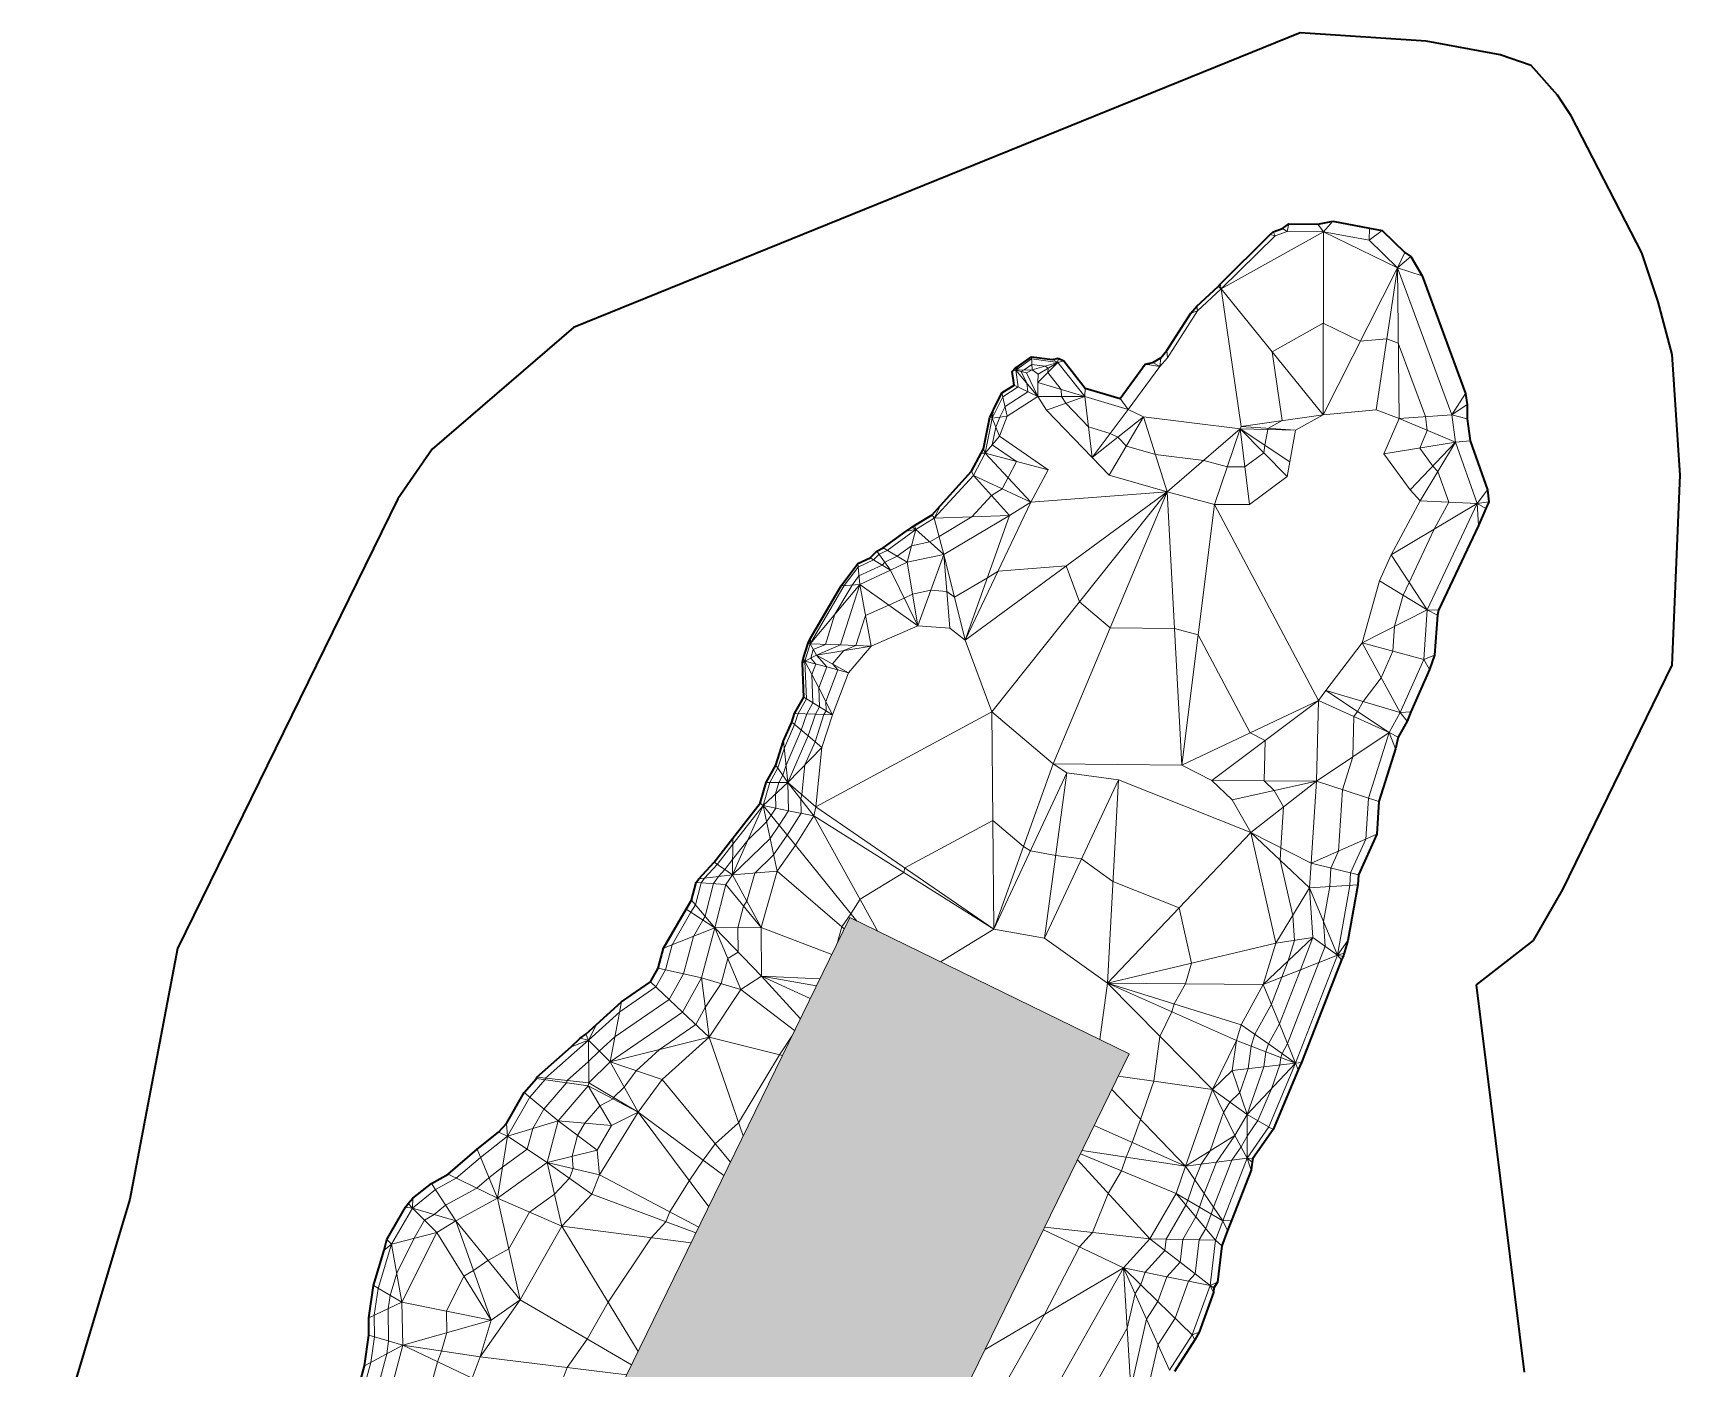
# Model space of a CAD drawing. Header units: millimetres. Extents: x -340184 to 563611, y -309449 to 515683.
# Drawn here: x 58805 to 252300, y 358822 to 515683 of the extents above; entities that cross this region are included whole.
import ezdxf

# ---------------------------------------------------------------- set-up
doc = ezdxf.new("R2010")
doc.units = ezdxf.units.MM
for name, color, linetype, lineweight in [('A-DETL-GENF', 92, 'Continuous', 9), ('A-DETL-THIN', 151, 'Continuous', 9), ('C-TOPO', 7, 'Continuous', 9), ('C-TOPO-FOLD', 70, 'Continuous', 9), ('C-TOPO-MAJR', 7, 'Continuous', 35), ('C-TOPO-MINR', 7, 'Continuous', 9)]:
    doc.layers.add(name, color=color, linetype=linetype, lineweight=lineweight)

msp = doc.modelspace()

# ---------------------------------------------------------------- hatches: boundary and pattern name
at = {"layer": 'A-DETL-GENF'}
msp.add_hatch(color=8, dxfattribs=at).paths.add_polyline_path([(139376, 296870), (187593, 395728), (154758, 411743), (106541, 312885), (128188, 302327)])

# ---------------------------------------------------------------- linework, layer by layer
at = {"layer": 'A-DETL-THIN'}
for p, q in [((154758, 411743), (106541, 312885)), ((187593, 395728), (154758, 411743)), ((139376, 296870), (187593, 395728))]:
    msp.add_line(p, q, dxfattribs=at)
at = {"layer": 'C-TOPO', "lineweight": 35}
for p, q in [((207681, 515683), (122289, 481083)), ((222481, 514714), (207681, 515683)), ((231167, 513125), (222481, 514714)), ((234800, 511847), (231167, 513125)), ((237904, 508382), (234800, 511847)), ((239514, 505932), (237904, 508382)), ((247823, 489862), (239514, 505932)), ((209760, 493223), (211517, 493555)), ((211517, 493555), (215814, 492751)), ((198263, 486179), (204165, 491990)), ((204165, 491990), (204490, 492312)), ((204490, 492312), (205611, 492721)), ((205611, 492721), (206338, 493239)), ((206338, 493239), (209760, 493223)), ((215814, 492751), (217296, 492463)), ((217296, 492463), (219951, 489879)), ((219951, 489879), (220676, 489436)), ((249719, 484079), (247823, 489862)), ((220676, 489436), (222002, 487140)), ((195515, 483580), (198030, 485899)), ((198030, 485899), (198263, 486179)), ((222002, 487140), (227110, 473317)), ((251375, 477886), (249719, 484079)), ((192022, 478358), (194838, 482763)), ((194838, 482763), (195515, 483580)), ((122289, 481083), (105687, 466766)), ((191297, 477521), (192022, 478358)), ((173859, 475899), (174239, 476352)), ((174239, 476352), (174626, 476588)), ((174626, 476588), (176111, 477635)), ((176111, 477635), (178587, 477309)), ((178587, 477309), (179259, 477471)), ((179259, 477471), (179905, 477150)), ((179905, 477150), (182434, 473952)), ((186515, 472733), (189476, 476757)), ((189476, 476757), (190372, 476959)), ((190372, 476959), (191297, 477521)), ((252300, 463716), (251375, 477886)), ((172635, 473391), (174072, 474315)), ((174072, 474315), (173859, 475899)), ((171631, 471396), (172635, 473391)), ((182434, 473952), (186515, 472733)), ((227110, 473317), (227285, 472036)), ((170487, 466829), (171223, 470537)), ((171223, 470537), (171412, 470947)), ((171412, 470947), (171631, 471396)), ((227285, 472036), (227299, 470350)), ((227299, 470350), (227652, 467769)), ((105687, 466766), (101662, 460935)), ((170191, 466301), (170487, 466829)), ((227652, 467769), (229695, 462001)), ((169080, 464204), (170191, 466301)), ((165410, 460177), (169080, 464204)), ((251366, 441399), (252300, 463716)), ((101662, 460935), (75805, 408127)), ((229850, 460577), (229502, 459799)), ((229695, 462001), (229850, 460577)), ((162384, 457825), (164452, 459068)), ((164452, 459068), (165410, 460177)), ((229502, 459799), (228642, 457829)), ((158703, 455173), (161380, 457143)), ((161380, 457143), (162102, 457605)), ((162102, 457605), (162384, 457825)), ((228642, 457829), (223925, 447863)), ((157156, 454012), (157931, 454798)), ((157931, 454798), (158703, 455173)), ((153760, 450719), (155707, 453337)), ((155707, 453337), (157156, 454012)), ((150141, 444578), (153760, 450719)), ((223794, 447282), (223471, 442586)), ((223925, 447863), (223794, 447282)), ((149301, 442153), (149856, 443999)), ((149856, 443999), (150141, 444578)), ((149194, 441619), (149205, 441741)), ((149355, 437651), (149194, 441619)), ((149205, 441741), (149301, 442153)), ((223471, 442586), (222882, 440890)), ((238542, 415037), (251366, 441399)), ((222882, 440890), (220676, 435910)), ((148282, 435726), (149355, 437651)), ((147945, 434701), (148282, 435726)), ((220676, 435910), (220232, 434816)), ((146996, 432516), (147945, 434701)), ((220232, 434816), (219202, 432954)), ((146069, 429663), (146996, 432516)), ((218868, 431555), (216905, 425378)), ((219202, 432954), (218868, 431555)), ((144943, 427602), (146069, 429663)), ((144223, 425191), (144943, 427602)), ((141029, 421090), (144223, 425191)), ((216905, 425378), (216662, 421533)), ((138842, 418251), (141029, 421090)), ((216662, 421533), (214520, 416756)), ((137020, 416297), (138842, 418251)), ((136710, 415850), (137020, 416297)), ((214520, 416756), (214448, 415591)), ((136184, 413805), (136710, 415850)), ((214448, 415591), (213288, 409039)), ((235100, 409042), (238542, 415037)), ((132876, 408156), (135551, 412733)), ((135551, 412733), (136184, 413805)), ((213288, 409039), (212853, 407584)), ((228396, 403860), (235100, 409042)), ((75805, 408127), (70204, 378673)), ((132251, 405812), (132876, 408156)), ((212509, 406787), (207838, 394739)), ((212706, 407163), (212509, 406787)), ((212853, 407584), (212706, 407163)), ((131362, 404202), (132251, 405812)), ((127961, 401855), (131362, 404202)), ((234012, 358357), (228396, 403860)), ((125016, 399182), (127961, 401855)), ((123768, 398055), (125016, 399182)), ((122021, 396554), (123104, 397570)), ((123104, 397570), (123768, 398055)), ((117984, 392986), (122021, 396554)), ((207838, 394739), (207435, 393868)), ((116531, 391199), (117944, 392848)), ((117944, 392848), (117984, 392986)), ((207435, 393868), (204491, 386869)), ((114419, 387544), (116531, 391199)), ((113516, 386528), (114419, 387544)), ((110972, 384529), (113516, 386528)), ((204491, 386869), (202121, 383453)), ((107569, 381591), (110972, 384529)), ((202121, 383453), (202015, 383021)), ((105615, 380520), (107569, 381591)), ((201898, 382069), (199606, 376154)), ((202015, 383021), (201898, 382069)), ((103442, 378772), (105615, 380520)), ((70204, 378673), (58805, 340789)), ((100392, 373929), (102587, 377729)), ((102587, 377729), (102883, 378159)), ((102883, 378159), (103442, 378772)), ((199606, 376154), (199130, 374995)), ((100065, 372669), (100392, 373929)), ((199130, 374995), (198455, 373174)), ((98806, 368513), (100065, 372669)), ((198455, 373174), (197952, 368930)), ((98247, 364717), (98806, 368513)), ((197505, 367702), (195825, 363052)), ((197523, 368258), (197505, 367702)), ((197952, 368930), (197523, 368258)), ((98283, 362696), (98247, 364717)), ((97745, 359074), (98283, 362696)), ((195305, 362156), (192897, 358435)), ((195825, 363052), (195305, 362156)), ((96980, 356180), (97745, 359074))]:
    msp.add_line(p, q, dxfattribs=at)
at = {"layer": 'C-TOPO'}
for p, q in [((192046, 461772), (168332, 444349)), ((168332, 444349), (176046, 460567)), ((171438, 435927), (192046, 461772)), ((192046, 461772), (176046, 460567)), ((178675, 429806), (192046, 461772)), ((193784, 429658), (192046, 461772)), ((168332, 444349), (173535, 458999)), ((197613, 460269), (193784, 429658)), ((209818, 437235), (197613, 460269)), ((162763, 446011), (161491, 453505)), ((165811, 454408), (162763, 446011)), ((165811, 454408), (166533, 445748)), ((168332, 444349), (165811, 454408)), ((157277, 443636), (155939, 450879)), ((155939, 450879), (162763, 446011)), ((162763, 446011), (159560, 452567)), ((150858, 442588), (157277, 443636)), ((157277, 443636), (153690, 443779)), ((154631, 440514), (150858, 442588)), ((154631, 440514), (152058, 441193)), ((152749, 435576), (151117, 438723)), ((150719, 435644), (152749, 435576)), ((171438, 435927), (150778, 424760)), ((151207, 436519), (152749, 435576)), ((171705, 410386), (171438, 435927)), ((193784, 429658), (209818, 437235)), ((197304, 427839), (209818, 437235)), ((151486, 431733), (147504, 427620)), ((149876, 433082), (151486, 431733)), ((178675, 429806), (171705, 410386)), ((178675, 429806), (180281, 428760)), ((180281, 428760), (171705, 410386)), ((180281, 428760), (177622, 409346)), ((177622, 409346), (186318, 427939)), ((186318, 427939), (180281, 428760)), ((185034, 404032), (186318, 427939)), ((186318, 427939), (201863, 421732)), ((209576, 427764), (197304, 427839)), ((199681, 425587), (209576, 427764)), ((201863, 421732), (209576, 427764)), ((150533, 423690), (147504, 427620)), ((150778, 424760), (147504, 427620)), ((147551, 424308), (150533, 423690)), ((171705, 410386), (150778, 424760)), ((146474, 422596), (148378, 420267)), ((158078, 410128), (150533, 423690)), ((150533, 423690), (171705, 410386)), ((146227, 417189), (145398, 421058)), ((155587, 411339), (148378, 420267)), ((185034, 404032), (201863, 421732)), ((208788, 415240), (201863, 421732)), ((208968, 418151), (201863, 421732)), ((146227, 417189), (140982, 416766)), ((140982, 416766), (144342, 410566)), ((146227, 417189), (154106, 410407)), ((144342, 410566), (140208, 415649)), ((204807, 408737), (208788, 415240)), ((144342, 410566), (138892, 410536)), ((141947, 403308), (138892, 410536)), ((138892, 410536), (144381, 404854)), ((152651, 407423), (144342, 410566)), ((204807, 408737), (185034, 404032)), ((203341, 403893), (209171, 409402)), ((209171, 409402), (204807, 408737)), ((138226, 397690), (137329, 404676)), ((137329, 404676), (141947, 403308)), ((148965, 399866), (144381, 404854)), ((150117, 402229), (144381, 404854)), ((144381, 404854), (151250, 404551)), ((144381, 404854), (150850, 403731)), ((207698, 405618), (203341, 403893)), ((141947, 403308), (148288, 398479)), ((197359, 391538), (185034, 404032)), ((200179, 397294), (185034, 404032)), ((200746, 399158), (185034, 404032)), ((203341, 403893), (185034, 404032)), ((205239, 399277), (203341, 403893)), ((138226, 397690), (135106, 400650)), ((203942, 396909), (200746, 399158)), ((126605, 394783), (138226, 397690)), ((142247, 386093), (138226, 397690)), ((138226, 397690), (146848, 395527)), ((197359, 391538), (200179, 397294)), ((203658, 395977), (200179, 397294)), ((132714, 392729), (126605, 394783)), ((126605, 394783), (129916, 388897)), ((186327, 393134), (197359, 391538)), ((199689, 393787), (203413, 394224)), ((201444, 388620), (199689, 393787)), ((126760, 387315), (124024, 391973)), ((124024, 391973), (129916, 388897)), ((129916, 388897), (124123, 392318)), ((140739, 383001), (132714, 392729)), ((194218, 382524), (185546, 391532)), ((200008, 386136), (197359, 391538)), ((197359, 391538), (201444, 388620)), ((125093, 384420), (120491, 387850)), ((126760, 387315), (120491, 387850)), ((125343, 381543), (129916, 388897)), ((129916, 388897), (138187, 377768)), ((139984, 381453), (129916, 388897)), ((194218, 382524), (183491, 387318)), ((194218, 382524), (200008, 386136)), ((119197, 382991), (125093, 384420)), ((190010, 374019), (181515, 383267)), ((193095, 379342), (181865, 383985)), ((182058, 384380), (194218, 382524)), ((120940, 375474), (119197, 382991)), ((119197, 382991), (124444, 379242)), ((125343, 381543), (119197, 382991)), ((137013, 375361), (125343, 381543)), ((197830, 383012), (194218, 382524)), ((194218, 382524), (196398, 379315)), ((195414, 376586), (193095, 379342)), ((195836, 377724), (193095, 379342)), ((116038, 366829), (113360, 378801)), ((113360, 378801), (120940, 375474)), ((124444, 379242), (136691, 374702)), ((112624, 364466), (108475, 376123)), ((108475, 376123), (116038, 366829)), ((129892, 360761), (120940, 375474)), ((120940, 375474), (136113, 373517)), ((177673, 375390), (190010, 374019)), ((112624, 364466), (106251, 374765)), ((186935, 370593), (177514, 375063)), ((193557, 371272), (190010, 374019)), ((193872, 373924), (190010, 374019)), ((170650, 360991), (186935, 370593)), ((189632, 364585), (186935, 370593)), ((186935, 370593), (187788, 356424)), ((190970, 366653), (186935, 370593)), ((186935, 370593), (192020, 369559)), ((112624, 364466), (102156, 366545)), ((111355, 360154), (116038, 366829)), ((129125, 359189), (116038, 366829)), ((102245, 361493), (112624, 364466)), ((110390, 357619), (102245, 361493)), ((111355, 360154), (102245, 361493)), ((128560, 358029), (111355, 360154))]:
    msp.add_line(p, q, dxfattribs=at)
at = {"layer": 'C-TOPO-FOLD'}
for p, q in [((210411, 492327), (211517, 493555)), ((210411, 492327), (198409, 485608)), ((204735, 491836), (204165, 491990)), ((204735, 491836), (204490, 492312)), ((205611, 492721), (206135, 492347)), ((206338, 493239), (206135, 492347)), ((210411, 492327), (209760, 493223)), ((210356, 470811), (210411, 492327)), ((219103, 488092), (210411, 492327)), ((215814, 492751), (215783, 491322)), ((215783, 491322), (217296, 492463)), ((219103, 488092), (219951, 489879)), ((210356, 470811), (219103, 488092)), ((216605, 471405), (219103, 488092)), ((219103, 488092), (220676, 489436)), ((219103, 488092), (219292, 470394)), ((222002, 487140), (219103, 488092)), ((198030, 485899), (198409, 485608)), ((198409, 485608), (198263, 486179)), ((200729, 469455), (198409, 485608)), ((210356, 470811), (198409, 485608)), ((195614, 483032), (194838, 482763)), ((195614, 483032), (195515, 483580)), ((192093, 477525), (192022, 478358)), ((173859, 475899), (174270, 476071)), ((174270, 476071), (174239, 476352)), ((174626, 476588), (174270, 476071)), ((176206, 476098), (174270, 476071)), ((176861, 472971), (174270, 476071)), ((174270, 476071), (175534, 475765)), ((176206, 476098), (176111, 477635)), ((176206, 476098), (179222, 476971)), ((176842, 474625), (179222, 476971)), ((179222, 476971), (176913, 475592)), ((179222, 476971), (178587, 477309)), ((179259, 477471), (179222, 476971)), ((179222, 476971), (179905, 477150)), ((189476, 476757), (191187, 476479)), ((191187, 476479), (190372, 476959)), ((191297, 477521), (191187, 476479)), ((176861, 472971), (174072, 474315)), ((182384, 472973), (176842, 474625)), ((173269, 470661), (172635, 473391)), ((176861, 472971), (182384, 472973)), ((177880, 471370), (182384, 472973)), ((182434, 473952), (182384, 472973)), ((182384, 472973), (183245, 465806)), ((187485, 471450), (186515, 472733)), ((225486, 470814), (227110, 473317)), ((171486, 470442), (171223, 470537)), ((171486, 470442), (171412, 470947)), ((171631, 471396), (171486, 470442)), ((173269, 470661), (171486, 470442)), ((171486, 470442), (172335, 468294)), ((183245, 465806), (187485, 471450)), ((189281, 470563), (183245, 465806)), ((185248, 463717), (189281, 470563)), ((189281, 470563), (187485, 471450)), ((192046, 461772), (189281, 470563)), ((200641, 469161), (189281, 470563)), ((200729, 469455), (210356, 470811)), ((219292, 470394), (225486, 470814)), ((225927, 467588), (219292, 470394)), ((225486, 470814), (227285, 472036)), ((227299, 470350), (225486, 470814)), ((170668, 466322), (172335, 468294)), ((192046, 461772), (200641, 469161)), ((197613, 460269), (200641, 469161)), ((200641, 469161), (200729, 469455)), ((201705, 460276), (200641, 469161)), ((200641, 469161), (207139, 469019)), ((206440, 465304), (200641, 469161)), ((200641, 469161), (206131, 463565)), ((207139, 469019), (200729, 469455)), ((170668, 466322), (170487, 466829)), ((217511, 466248), (225927, 467588)), ((220594, 461989), (225927, 467588)), ((221779, 460704), (225927, 467588)), ((225927, 467588), (227652, 467769)), ((170191, 466301), (170668, 466322)), ((176046, 460567), (170668, 466322)), ((170668, 466322), (178052, 464351)), ((169278, 463700), (169080, 464204)), ((176046, 460567), (169278, 463700)), ((169278, 463700), (173535, 458999)), ((228482, 460378), (221779, 460704)), ((228482, 460378), (229695, 462001)), ((229850, 460577), (228482, 460378)), ((164691, 458667), (164452, 459068)), ((164691, 458667), (165410, 460177)), ((173535, 458999), (164691, 458667)), ((165811, 454408), (164691, 458667)), ((218381, 454348), (228482, 460378)), ((228642, 457829), (228482, 460378)), ((228482, 460378), (229502, 459799)), ((161380, 457143), (162514, 457358)), ((161491, 453505), (162514, 457358)), ((162514, 457358), (162102, 457605)), ((162514, 457358), (162384, 457825)), ((165811, 454408), (162514, 457358)), ((157931, 454798), (159560, 452567)), ((161491, 453505), (158703, 455173)), ((155707, 453337), (155939, 450879)), ((159560, 452567), (157156, 454012)), ((222586, 447920), (218381, 454348)), ((150102, 443922), (155939, 450879)), ((155939, 450879), (153760, 450719)), ((222586, 447920), (216980, 451325)), ((214944, 444014), (222586, 447920)), ((223794, 447282), (222586, 447920)), ((223925, 447863), (222586, 447920)), ((150102, 443922), (149856, 443999)), ((150141, 444578), (150102, 443922)), ((150858, 442588), (150102, 443922)), ((153690, 443779), (150102, 443922)), ((219425, 435825), (214944, 444014)), ((222182, 442050), (214944, 444014)), ((149194, 441619), (149485, 441871)), ((149485, 441871), (149205, 441741)), ((149485, 441871), (149301, 442153)), ((149485, 441871), (150858, 442588)), ((151117, 438723), (149485, 441871)), ((152058, 441193), (149485, 441871)), ((223471, 442586), (222182, 442050)), ((222882, 440890), (222182, 442050)), ((149355, 437651), (151207, 436519)), ((218138, 433497), (210692, 438417)), ((219425, 435825), (210692, 438417)), ((148282, 435726), (150719, 435644)), ((209818, 437235), (218138, 433497)), ((219425, 435825), (220676, 435910)), ((220232, 434816), (219425, 435825)), ((147945, 434701), (149876, 433082)), ((209576, 427764), (218138, 433497)), ((218138, 433497), (219202, 432954)), ((218138, 433497), (218868, 431555)), ((147504, 427620), (146996, 432516)), ((147504, 427620), (146069, 429663)), ((209576, 427764), (216905, 425378)), ((144569, 424926), (147504, 427620)), ((147504, 427620), (144943, 427602)), ((140982, 416766), (144569, 424926)), ((144569, 424926), (144223, 425191)), ((145398, 421058), (144569, 424926)), ((144569, 424926), (147551, 424308)), ((144569, 424926), (146474, 422596)), ((140982, 416766), (141029, 421090)), ((216662, 421533), (208968, 418151)), ((138842, 418251), (140982, 416766)), ((214520, 416756), (208968, 418151)), ((140982, 416766), (137020, 416297)), ((136710, 415850), (140208, 415649)), ((208788, 415240), (214448, 415591)), ((212055, 407343), (208788, 415240)), ((138892, 410536), (135551, 412733)), ((138892, 410536), (136184, 413805)), ((138892, 410536), (132876, 408156)), ((209171, 409402), (212055, 407343)), ((213288, 409039), (212055, 407343)), ((212055, 407343), (207698, 405618)), ((212055, 407343), (212853, 407584)), ((212509, 406787), (212055, 407343)), ((212706, 407163), (212055, 407343)), ((137329, 404676), (132251, 405812)), ((135106, 400650), (131362, 404202)), ((127961, 401855), (126605, 394783)), ((124054, 397335), (125016, 399182)), ((207138, 394661), (205239, 399277)), ((122021, 396554), (124054, 397335)), ((124054, 397335), (123104, 397570)), ((124054, 397335), (123768, 398055)), ((124123, 392318), (124054, 397335)), ((126605, 394783), (124054, 397335)), ((207138, 394661), (203942, 396909)), ((207138, 394661), (203658, 395977)), ((207838, 394739), (207138, 394661)), ((117944, 392848), (124024, 391973)), ((117984, 392986), (124123, 392318)), ((207138, 394661), (201444, 388620)), ((203413, 394224), (207138, 394661)), ((207435, 393868), (207138, 394661)), ((120491, 387850), (116531, 391199)), ((114419, 387544), (114550, 386073)), ((120491, 387850), (114550, 386073)), ((201444, 388620), (201443, 383500)), ((204491, 386869), (201444, 388620)), ((114550, 386073), (113360, 378801)), ((113516, 386528), (114550, 386073)), ((114550, 386073), (119197, 382991)), ((201443, 383500), (200008, 386136)), ((113360, 378801), (110972, 384529)), ((201443, 383500), (197830, 383012)), ((201898, 382069), (201443, 383500)), ((201443, 383500), (202121, 383453)), ((201443, 383500), (202015, 383021)), ((107569, 381591), (113360, 378801)), ((108475, 376123), (105615, 380520)), ((196398, 379315), (198577, 376106)), ((102587, 377729), (103376, 377602)), ((103376, 377602), (102883, 378159)), ((103376, 377602), (103442, 378772)), ((103376, 377602), (108475, 376123)), ((106251, 374765), (103376, 377602)), ((198577, 376106), (195836, 377724)), ((197734, 373830), (195414, 376586)), ((199606, 376154), (198577, 376106)), ((199130, 374995), (198577, 376106)), ((100392, 373929), (100938, 373380)), ((100938, 373380), (106251, 374765)), ((197734, 373830), (193872, 373924)), ((197734, 373830), (198455, 373174)), ((100938, 373380), (100065, 372669)), ((102156, 366545), (100938, 373380)), ((197104, 368524), (193557, 371272)), ((102156, 366545), (98806, 368513)), ((192020, 369559), (197104, 368524)), ((197952, 368930), (197104, 368524)), ((197505, 367702), (197104, 368524)), ((197104, 368524), (197523, 368258)), ((98247, 364717), (102156, 366545)), ((195004, 362712), (190970, 366653)), ((192329, 358577), (189632, 364585)), ((102245, 361493), (98283, 362696)), ((195004, 362712), (195825, 363052)), ((195305, 362156), (195004, 362712)), ((97745, 359074), (102245, 361493))]:
    msp.add_line(p, q, dxfattribs=at)
at = {"layer": 'C-TOPO-MAJR', "lineweight": 9}
for p, q in [((204735, 491836), (198409, 485608)), ((206135, 492347), (204735, 491836)), ((210411, 492327), (206135, 492347)), ((215783, 491322), (210411, 492327)), ((219103, 488092), (215783, 491322)), ((225486, 470814), (219103, 488092)), ((198409, 485608), (195614, 483032)), ((195614, 483032), (192093, 477525)), ((176127, 477379), (174270, 476071)), ((174270, 476071), (174537, 474091)), ((176206, 476098), (175534, 475765)), ((179222, 476971), (176127, 477379)), ((176913, 475592), (176206, 476098)), ((182384, 472973), (179222, 476971)), ((191187, 476479), (187485, 471450)), ((192093, 477525), (191187, 476479)), ((174537, 474091), (172740, 472936)), ((175534, 475765), (176861, 472971)), ((176842, 474625), (176913, 475592)), ((176861, 472971), (176842, 474625)), ((172740, 472936), (171486, 470442)), ((176861, 472971), (173269, 470661)), ((177880, 471370), (176861, 472971)), ((187485, 471450), (182384, 472973)), ((171486, 470442), (170668, 466322)), ((173269, 470661), (172335, 468294)), ((183245, 465806), (177880, 471370)), ((210356, 470811), (207139, 469019)), ((216605, 471405), (210356, 470811)), ((219292, 470394), (216605, 471405)), ((217511, 466248), (219292, 470394)), ((225927, 467588), (225486, 470814)), ((172335, 468294), (178052, 464351)), ((207139, 469019), (206440, 465304)), ((228482, 460378), (225927, 467588)), ((170668, 466322), (169278, 463700)), ((185248, 463717), (183245, 465806)), ((206440, 465304), (206131, 463565)), ((220594, 461989), (217511, 466248)), ((169278, 463700), (164691, 458667)), ((178052, 464351), (176046, 460567)), ((192046, 461772), (185248, 463717)), ((206131, 463565), (201705, 460276)), ((176046, 460567), (173535, 458999)), ((197613, 460269), (192046, 461772)), ((218381, 454348), (221779, 460704)), ((221779, 460704), (220594, 461989)), ((164691, 458667), (162514, 457358)), ((173535, 458999), (165811, 454408)), ((201705, 460276), (197613, 460269)), ((222586, 447920), (228482, 460378)), ((162514, 457358), (159168, 454895)), ((159168, 454895), (158202, 454426)), ((155745, 452927), (154123, 450745)), ((157556, 453771), (155745, 452927)), ((158202, 454426), (157556, 453771)), ((161491, 453505), (159560, 452567)), ((165811, 454408), (161491, 453505)), ((216980, 451325), (218381, 454348)), ((155939, 450879), (153690, 443779)), ((159560, 452567), (155939, 450879)), ((214944, 444014), (216980, 451325)), ((154123, 450745), (150102, 443922)), ((222182, 442050), (222586, 447920)), ((162763, 446011), (157277, 443636)), ((166533, 445748), (162763, 446011)), ((168332, 444349), (166533, 445748)), ((150102, 443922), (149485, 441871)), ((153690, 443779), (150858, 442588)), ((157277, 443636), (154631, 440514)), ((171438, 435927), (168332, 444349)), ((210692, 438417), (214944, 444014)), ((149485, 441871), (149664, 437462)), ((150858, 442588), (152058, 441193)), ((152058, 441193), (151117, 438723)), ((219425, 435825), (222182, 442050)), ((154631, 440514), (152749, 435576)), ((149664, 437462), (148688, 435712)), ((151117, 438723), (151207, 436519)), ((209818, 437235), (210692, 438417)), ((148688, 435712), (148267, 434431)), ((150719, 435644), (149876, 433082)), ((151207, 436519), (150719, 435644)), ((152749, 435576), (151486, 431733)), ((178675, 429806), (171438, 435927)), ((209576, 427764), (209818, 437235)), ((218138, 433497), (219425, 435825)), ((148267, 434431), (147081, 431700)), ((215684, 425776), (218138, 433497)), ((147081, 431700), (146308, 429322)), ((149876, 433082), (147504, 427620)), ((151486, 431733), (150778, 424760)), ((193784, 429658), (178675, 429806)), ((197304, 427839), (193784, 429658)), ((146308, 429322), (145370, 427605)), ((199681, 425587), (197304, 427839)), ((208968, 418151), (209576, 427764)), ((145370, 427605), (144569, 424926)), ((147504, 427620), (147551, 424308)), ((215380, 420969), (215684, 425776)), ((144569, 424926), (141021, 420369)), ((147551, 424308), (146474, 422596)), ((150778, 424760), (150533, 423690)), ((201863, 421732), (199681, 425587)), ((146474, 422596), (145398, 421058)), ((150533, 423690), (148378, 420267)), ((141021, 420369), (139198, 418003)), ((145398, 421058), (140982, 416766)), ((148378, 420267), (146227, 417189)), ((204807, 408737), (201863, 421732)), ((213594, 416988), (215380, 420969)), ((139198, 418003), (137680, 416375)), ((208788, 415240), (208968, 418151)), ((137680, 416375), (137293, 415817)), ((140982, 416766), (140208, 415649)), ((146227, 417189), (144342, 410566)), ((213504, 415533), (213594, 416988)), ((137293, 415817), (136635, 413260)), ((140208, 415649), (138892, 410536)), ((209171, 409402), (208788, 415240)), ((212055, 407343), (213504, 415533)), ((136108, 412367), (133879, 408553)), ((136635, 413260), (136108, 412367)), ((138892, 410536), (137329, 404676)), ((144342, 410566), (144381, 404854)), ((171705, 410386), (165420, 406543)), ((177622, 409346), (171705, 410386)), ((133879, 408553), (133097, 405623)), ((185034, 404032), (177622, 409346)), ((203341, 403893), (204807, 408737)), ((207698, 405618), (209171, 409402)), ((207138, 394661), (212055, 407343)), ((133097, 405623), (131986, 403610)), ((137329, 404676), (135106, 400650)), ((144381, 404854), (141947, 403308)), ((205239, 399277), (207698, 405618)), ((131986, 403610), (127735, 400677)), ((141947, 403308), (138226, 397690)), ((184147, 397409), (185034, 404032)), ((200746, 399158), (203341, 403893)), ((127735, 400677), (124054, 397335)), ((135106, 400650), (126605, 394783)), ((200179, 397294), (200746, 399158)), ((203942, 396909), (205239, 399277)), ((124054, 397335), (119007, 392875)), ((138226, 397690), (132714, 392729)), ((199689, 393787), (200179, 397294)), ((203658, 395977), (203942, 396909)), ((126605, 394783), (124123, 392318)), ((203413, 394224), (203658, 395977)), ((119007, 392875), (118958, 392702)), ((197359, 391538), (199689, 393787)), ((201444, 388620), (203413, 394224)), ((203983, 387161), (207138, 394661)), ((118958, 392702), (117191, 390641)), ((124024, 391973), (120491, 387850)), ((124123, 392318), (124024, 391973)), ((132714, 392729), (129916, 388897)), ((194218, 382524), (197359, 391538)), ((117191, 390641), (114550, 386073)), ((120491, 387850), (119197, 382991)), ((126760, 387315), (125093, 384420)), ((129916, 388897), (126760, 387315)), ((200008, 386136), (201444, 388620)), ((201443, 383500), (203983, 387161)), ((114550, 386073), (111370, 383574)), ((197830, 383012), (200008, 386136)), ((111370, 383574), (108534, 381126)), ((125093, 384420), (125343, 381543)), ((198577, 376106), (201443, 383500)), ((119197, 382991), (113360, 378801)), ((125343, 381543), (124444, 379242)), ((193095, 379342), (194218, 382524)), ((196398, 379315), (197830, 383012)), ((106092, 379787), (103376, 377602)), ((108534, 381126), (106092, 379787)), ((190010, 374019), (193095, 379342)), ((195836, 377724), (196398, 379315)), ((103376, 377602), (100938, 373380)), ((113360, 378801), (108475, 376123)), ((124444, 379242), (120940, 375474)), ((195414, 376586), (195836, 377724)), ((108475, 376123), (106251, 374765)), ((120940, 375474), (116038, 366829)), ((193872, 373924), (195414, 376586)), ((197734, 373830), (198577, 376106)), ((106251, 374765), (102156, 366545)), ((186935, 370593), (190010, 374019)), ((193557, 371272), (193872, 373924)), ((197104, 368524), (197734, 373830)), ((100938, 373380), (99364, 368185)), ((177160, 353306), (186935, 370593)), ((192020, 369559), (193557, 371272)), ((99364, 368185), (98899, 365022)), ((190970, 366653), (192020, 369559)), ((195004, 362712), (197104, 368524)), ((102156, 366545), (102245, 361493)), ((116038, 366829), (112624, 364466)), ((189632, 364585), (190970, 366653)), ((98899, 365022), (98944, 362496)), ((112624, 364466), (111355, 360154)), ((187788, 356424), (189632, 364585)), ((98944, 362496), (98495, 359477)), ((192329, 358577), (195004, 362712)), ((102245, 361493), (100334, 354256)), ((111355, 360154), (110390, 357619)), ((98495, 359477), (97539, 355859))]:
    msp.add_line(p, q, dxfattribs=at)
at = {"layer": 'C-TOPO-MINR'}
for p, q in [((210384, 481569), (204383, 478210)), ((214729, 479451), (210384, 481569)), ((204383, 478210), (205542, 470133)), ((217854, 479748), (214729, 479451)), ((219197, 479243), (217854, 479748)), ((222389, 470604), (219197, 479243)), ((175238, 476084), (174902, 475918)), ((176166, 476738), (175238, 476084)), ((177714, 476534), (176166, 476738)), ((178068, 476281), (177714, 476534)), ((178032, 475798), (178068, 476281)), ((174902, 475918), (175566, 474521)), ((175566, 474521), (175699, 473531)), ((179613, 473799), (178032, 475798)), ((175699, 473531), (173005, 471799)), ((179622, 472972), (179613, 473799)), ((180132, 472172), (179622, 472972)), ((182814, 469389), (180132, 472172)), ((172377, 470552), (171911, 469368)), ((173005, 471799), (172377, 470552)), ((222609, 468991), (222389, 470604)), ((171911, 469368), (171502, 467308)), ((185365, 468628), (182814, 469389)), ((186263, 468185), (185365, 468628)), ((203890, 469090), (203541, 467233)), ((203934, 469237), (203890, 469090)), ((205542, 470133), (203934, 469237)), ((221719, 466918), (222609, 468991)), ((171502, 467308), (174360, 465336)), ((187264, 467140), (186263, 468185)), ((190664, 466168), (187264, 467140)), ((203386, 466363), (201173, 464719)), ((203541, 467233), (203386, 466363)), ((223261, 464788), (221719, 466918)), ((174360, 465336), (173357, 463444)), ((196344, 465467), (190664, 466168)), ((199127, 464715), (196344, 465467)), ((201173, 464719), (199127, 464715)), ((223853, 464146), (223261, 464788)), ((173357, 463444), (172662, 462133)), ((225130, 460541), (223853, 464146)), ((171406, 461349), (169113, 458833)), ((172662, 462133), (171406, 461349)), ((223431, 457363), (225130, 460541)), ((169113, 458833), (165251, 456537)), ((220484, 451134), (223431, 457363)), ((162003, 455431), (160329, 454200)), ((164163, 455883), (162003, 455431)), ((165251, 456537), (164163, 455883)), ((158558, 453169), (155842, 451903)), ((158881, 453497), (158558, 453169)), ((160329, 454200), (158881, 453497)), ((180189, 453060), (172189, 452458)), ((181742, 448849), (180189, 453060)), ((155842, 451903), (155031, 450812)), ((170933, 451674), (167072, 449378)), ((172189, 452458), (170933, 451674)), ((219783, 449622), (220484, 451134)), ((155031, 450812), (153020, 447400)), ((161162, 449289), (159351, 448445)), ((162127, 449758), (161162, 449289)), ((164287, 450210), (162127, 449758)), ((166172, 450078), (164287, 450210)), ((167072, 449378), (166172, 450078)), ((218765, 445967), (219783, 449622)), ((153020, 447400), (151896, 443851)), ((156608, 447258), (155483, 443708)), ((159351, 448445), (156608, 447258)), ((185361, 445789), (181742, 448849)), ((192915, 445715), (185361, 445789)), ((195699, 444964), (192915, 445715)), ((218563, 443032), (218765, 445967)), ((150480, 443255), (150171, 442229)), ((151896, 443851), (150480, 443255)), ((154067, 443112), (152744, 441551)), ((155483, 443708), (154067, 443112)), ((201801, 433447), (195699, 444964)), ((150171, 442229), (150772, 441532)), ((150772, 441532), (150301, 440297)), ((152744, 441551), (153345, 440853)), ((217184, 439920), (218563, 443032)), ((150301, 440297), (150435, 436990)), ((153345, 440853), (151933, 437149)), ((215058, 437121), (217184, 439920)), ((149703, 435678), (149071, 433757)), ((150435, 436990), (149703, 435678)), ((151734, 435610), (150681, 432407)), ((151978, 436047), (151734, 435610)), ((151933, 437149), (151978, 436047)), ((213857, 430631), (213978, 435366)), ((213978, 435366), (214415, 435957)), ((214415, 435957), (215058, 437121)), ((149071, 433757), (147292, 429660)), ((203561, 432537), (201801, 433447)), ((150681, 432407), (149495, 429676)), ((203440, 427801), (203561, 432537)), ((147292, 429660), (146906, 428471)), ((149495, 429676), (149141, 426190)), ((212630, 426770), (213857, 430631)), ((146906, 428471), (146437, 427612)), ((204629, 426675), (203440, 427801)), ((146437, 427612), (146037, 426273)), ((146037, 426273), (146060, 424617)), ((149141, 426190), (149018, 425655)), ((205720, 424748), (204629, 426675)), ((212174, 419560), (212630, 426770)), ((145522, 423761), (144984, 422992)), ((146060, 424617), (145522, 423761)), ((149042, 423999), (147426, 421432)), ((149018, 425655), (149042, 423999)), ((205416, 419941), (205720, 424748)), ((144984, 422992), (142776, 420846)), ((171571, 423156), (161242, 417573)), ((175190, 420096), (171571, 423156)), ((142776, 420846), (141002, 418567)), ((147426, 421432), (145813, 419123)), ((175993, 419573), (175190, 420096)), ((205326, 418486), (205416, 419941)), ((141002, 418567), (140090, 417385)), ((145813, 419123), (143604, 416978)), ((178952, 419053), (175993, 419573)), ((181970, 418643), (178952, 419053)), ((185676, 415986), (181970, 418643)), ((206797, 411988), (205326, 418486)), ((211281, 417570), (212174, 419560)), ((139331, 416570), (138751, 415733)), ((140090, 417385), (139331, 416570)), ((143604, 416978), (142662, 413666)), ((161119, 417038), (155981, 413896)), ((161242, 417573), (161119, 417038)), ((211146, 415386), (211281, 417570)), ((138751, 415733), (137764, 411898)), ((193449, 412882), (185676, 415986)), ((210421, 411291), (211146, 415386)), ((142275, 413107), (141617, 410551)), ((142662, 413666), (142275, 413107)), ((154904, 412185), (153828, 410646)), ((155981, 413896), (154904, 412185)), ((194920, 406384), (193449, 412882)), ((137500, 411451), (136386, 409544)), ((137764, 411898), (137500, 411451)), ((141617, 410551), (141637, 407695)), ((153828, 410646), (153276, 408706)), ((206989, 409069), (206797, 411988)), ((210613, 408372), (210421, 411291)), ((136386, 409544), (135213, 405150)), ((206256, 406647), (206989, 409069)), ((209876, 406480), (210613, 408372)), ((140420, 406922), (139638, 403992)), ((141637, 407695), (140420, 406922)), ((194187, 403963), (194920, 406384)), ((205519, 404756), (206256, 406647)), ((206189, 396969), (209876, 406480)), ((135213, 405150), (133546, 402130)), ((204290, 401585), (205519, 404756)), ((139638, 403992), (137778, 401183)), ((192890, 401595), (194187, 403963)), ((133546, 402130), (127170, 397730)), ((137778, 401183), (136666, 399170)), ((191197, 397785), (192606, 400663)), ((192606, 400663), (192890, 401595)), ((202344, 398034), (204290, 401585)), ((136666, 399170), (132416, 396237)), ((127170, 397730), (125329, 396059)), ((147970, 397827), (146504, 395613)), ((190493, 392531), (191197, 397785)), ((201918, 396636), (202344, 398034)), ((205540, 395785), (206189, 396969)), ((124088, 394827), (121565, 392596)), ((125329, 396059), (124088, 394827)), ((132416, 396237), (129660, 393756)), ((146504, 395613), (141709, 387646)), ((201551, 394005), (201918, 396636)), ((205276, 394442), (205398, 395319)), ((205398, 395319), (205540, 395785)), ((129660, 393756), (128260, 391840)), ((200567, 391203), (201551, 394005)), ((204291, 391640), (205276, 394442)), ((121491, 392337), (118841, 389245)), ((121565, 392596), (121491, 392337)), ((128260, 391840), (127019, 390608)), ((188923, 388024), (190493, 392531)), ((199402, 390079), (200567, 391203)), ((202714, 387891), (204291, 391640)), ((118841, 389245), (117521, 386961)), ((125392, 389644), (123626, 387583)), ((126970, 390435), (125392, 389644)), ((127019, 390608), (126970, 390435)), ((198684, 388837), (199402, 390079)), ((123626, 387583), (122792, 386135)), ((141709, 387646), (138953, 385166)), ((187939, 385330), (188923, 388024)), ((197113, 384330), (198684, 388837)), ((201444, 386060), (202714, 387891)), ((117521, 386961), (116874, 384532)), ((122792, 386135), (122145, 383706)), ((138953, 385166), (137554, 383250)), ((187227, 383591), (187939, 385330)), ((200726, 384818), (201444, 386060)), ((116874, 384532), (113955, 382437)), ((122145, 383706), (122270, 382267)), ((137554, 383250), (135909, 380834)), ((186666, 382000), (187227, 383591)), ((196024, 382768), (197113, 384330)), ((197488, 377711), (199637, 383256)), ((199637, 383256), (200726, 384818)), ((112365, 381188), (110947, 379963)), ((113955, 382437), (112365, 381188)), ((122270, 382267), (121821, 381117)), ((185123, 379338), (186666, 382000)), ((195308, 380920), (196024, 382768)), ((110947, 379963), (107283, 377955)), ((121821, 381117), (120068, 379233)), ((135909, 380834), (133622, 377157)), ((183287, 374766), (185123, 379338)), ((194466, 378533), (195308, 380920)), ((107283, 377955), (105925, 376863)), ((120068, 379233), (117150, 377137)), ((191941, 373972), (194255, 377964)), ((194255, 377964), (194466, 378533)), ((197207, 376915), (197488, 377711)), ((104813, 376184), (103594, 374073)), ((105925, 376863), (104813, 376184)), ((117150, 377137), (114699, 372815)), ((133173, 376006), (131421, 374122)), ((133622, 377157), (133173, 376006)), ((196574, 375208), (197207, 376915)), ((103594, 374073), (101547, 369963)), ((131421, 374122), (126369, 366552)), ((181749, 373053), (183287, 374766)), ((191783, 372645), (191941, 373972)), ((195331, 369898), (195803, 373877)), ((195803, 373877), (196574, 375208)), ((114699, 372815), (112257, 371476)), ((177636, 365110), (181749, 373053)), ((189478, 370076), (191783, 372645)), ((101547, 369963), (100760, 367365)), ((109437, 369616), (107390, 365506)), ((110549, 370295), (109437, 369616)), ((112257, 371476), (110549, 370295)), ((188953, 368623), (189478, 370076)), ((194562, 369042), (195331, 369898)), ((188284, 367589), (188953, 368623)), ((192987, 364682), (194562, 369042)), ((100760, 367365), (100527, 365784)), ((100527, 365784), (100594, 361994)), ((126369, 366552), (123918, 362229)), ((187362, 363509), (188284, 367589)), ((107390, 365506), (107435, 362980)), ((172748, 356466), (177636, 365110)), ((190980, 361581), (192987, 364682)), ((100594, 361994), (100370, 360485)), ((107435, 362980), (106800, 360823)), ((123918, 362229), (121577, 358892)), ((182474, 354865), (187362, 363509)), ((100370, 360485), (98936, 355058)), ((106800, 360823), (106318, 359556)), ((190058, 357501), (190980, 361581)), ((106318, 359556), (105362, 355938)), ((121577, 358892), (121094, 357624))]:
    msp.add_line(p, q, dxfattribs=at)

doc.saveas('drawing.dxf')
